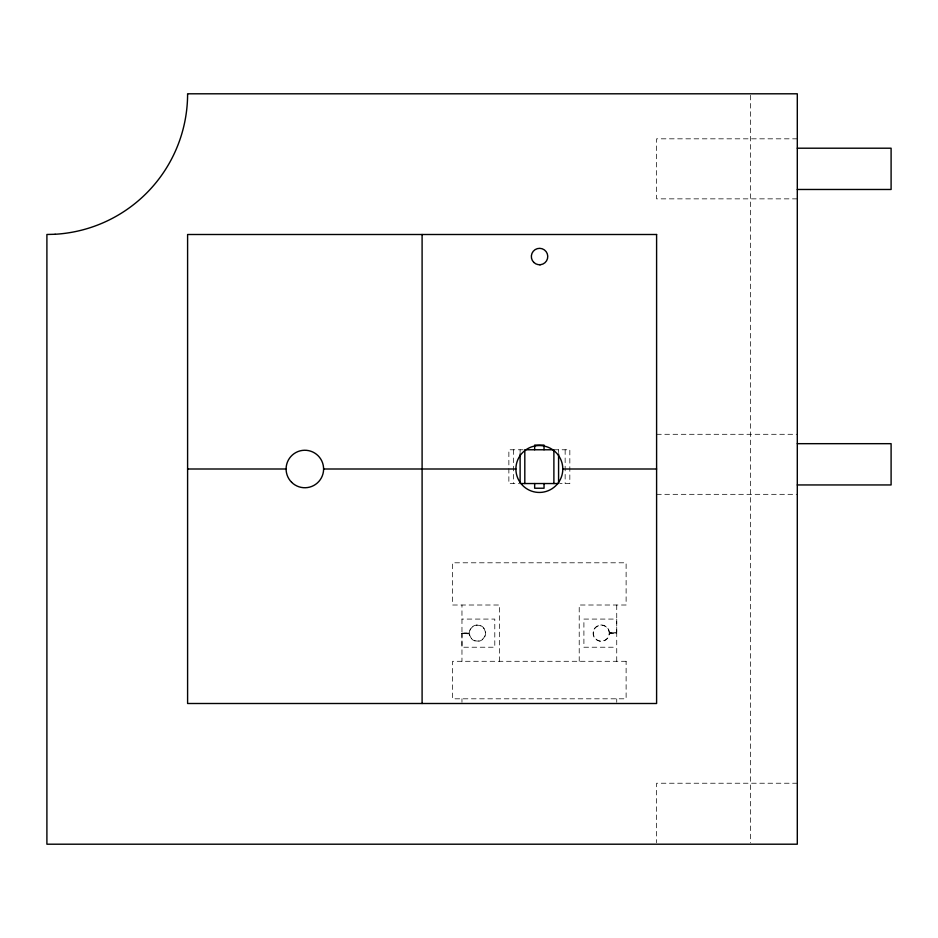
<?xml version="1.0" encoding="UTF-8"?>
<svg xmlns="http://www.w3.org/2000/svg" width="938" height="938" viewBox="0 0 938 938"><rect width="100%" height="100%" fill="white"/><g stroke="black" fill="none" stroke-linecap="round" stroke-linejoin="round"><path stroke-width="0.7" stroke-dasharray="4.69 3.52" d="M469.27 633.385L469.246 632.833A8.208 8.208 0 0 1 476.727 624.978A8.208 8.208 0 0 1 485.462 631.426A8.208 8.208 0 0 1 480.162 640.889L479.67 641.053A8.208 8.208 0 0 1 469.27 633.865L461.965 633.385L461.965 647.22L494.795 647.22L494.795 619.08L461.965 619.08M609.43 632.681L609.43 632.435A8.208 8.208 0 0 0 599.03 625.247L598.538 625.412A8.208 8.208 0 0 0 593.238 634.874A8.208 8.208 0 0 0 601.973 641.322A8.208 8.208 0 0 0 609.454 633.467L609.43 632.435M609.43 632.915L616.735 632.915L616.735 619.08L583.905 619.08L583.905 647.22L616.735 647.22M461.965 633.619L469.481 633.631A7.973 7.973 0 0 0 481.71 639.857A7.973 7.973 0 0 0 481.276 626.138A7.973 7.973 0 0 0 469.469 633.127L461.965 633.15L461.965 605.01M616.735 661.29L616.735 633.15L609.231 633.173A7.973 7.973 0 0 1 597.424 640.162A7.973 7.973 0 0 1 596.99 626.443A7.973 7.973 0 0 1 609.219 632.669L616.735 632.681M461.965 633.15L469.235 633.115M609.466 633.185L616.735 633.15M797.3 138.824L656.6 138.824L656.6 198.856L797.3 198.856M656.6 434.294L797.3 434.294M523.029 449.771L508.865 449.771L508.865 483.539L518.808 483.539M553.889 449.771L569.835 449.771L569.835 483.539L559.892 483.539M656.6 494.326L797.3 494.326M797.3 783.23L656.6 783.23L656.6 842.746M750.4 95.254L750.4 842.746M616.735 605.01L616.735 632.915M616.735 698.81L616.735 702.328M579.215 661.29L579.215 605.01L626.115 605.01L626.115 562.8L452.585 562.8L452.585 605.01L499.485 605.01L499.485 661.29M565.145 449.771L565.145 483.539M558.579 449.771L558.579 452.585M520.121 449.771L520.121 452.585M513.555 449.771L513.555 483.539M461.965 633.385L461.965 661.29M461.965 698.81L461.965 702.328M626.115 661.29L452.585 661.29L452.585 698.81L626.115 698.81L626.115 661.29"/><path stroke-width="1.41" d="M539.667 264.751L540.265 264.715M797.3 148.204L891.1 148.204L891.1 189.476L797.3 189.476M797.3 443.674L891.1 443.674L891.1 484.946L797.3 484.946M534.66 445.081L544.04 445.081M553.889 449.771L524.811 449.771L524.811 483.539M187.6 469L286.09 469M323.61 469L515.9 469M562.8 469A23.45 23.45 0 0 1 527.625 489.308A23.45 23.45 0 0 1 527.625 448.692A23.45 23.45 0 0 1 562.8 469L656.6 469M521.294 483.539L557.407 483.539M558.579 453.992L558.579 483.539M553.889 451.178L553.889 483.539M544.04 446.254L544.04 449.771M544.04 483.539L544.04 488.229L534.66 488.229L534.66 483.539M534.66 446.254L534.66 449.771M520.121 453.886L520.121 483.539M422.1 234.5L422.1 703.5M55.108 234.266L46.9 234.477L46.9 844.2L797.3 844.2L797.3 93.8L187.577 93.8L187.6 94.433A140.7 140.7 0 0 1 55.108 234.266M656.6 234.5L187.6 234.5L187.6 703.5L656.6 703.5L656.6 234.5M533.828 262.429A8.208 8.208 0 0 0 547.511 258.56A8.208 8.208 0 0 0 537.333 248.64A8.208 8.208 0 0 0 533.828 262.429M291.589 482.261A18.76 18.76 0 0 0 322.965 473.854A18.76 18.76 0 0 0 299.996 450.885A18.76 18.76 0 0 0 291.589 482.261"/></g></svg>
